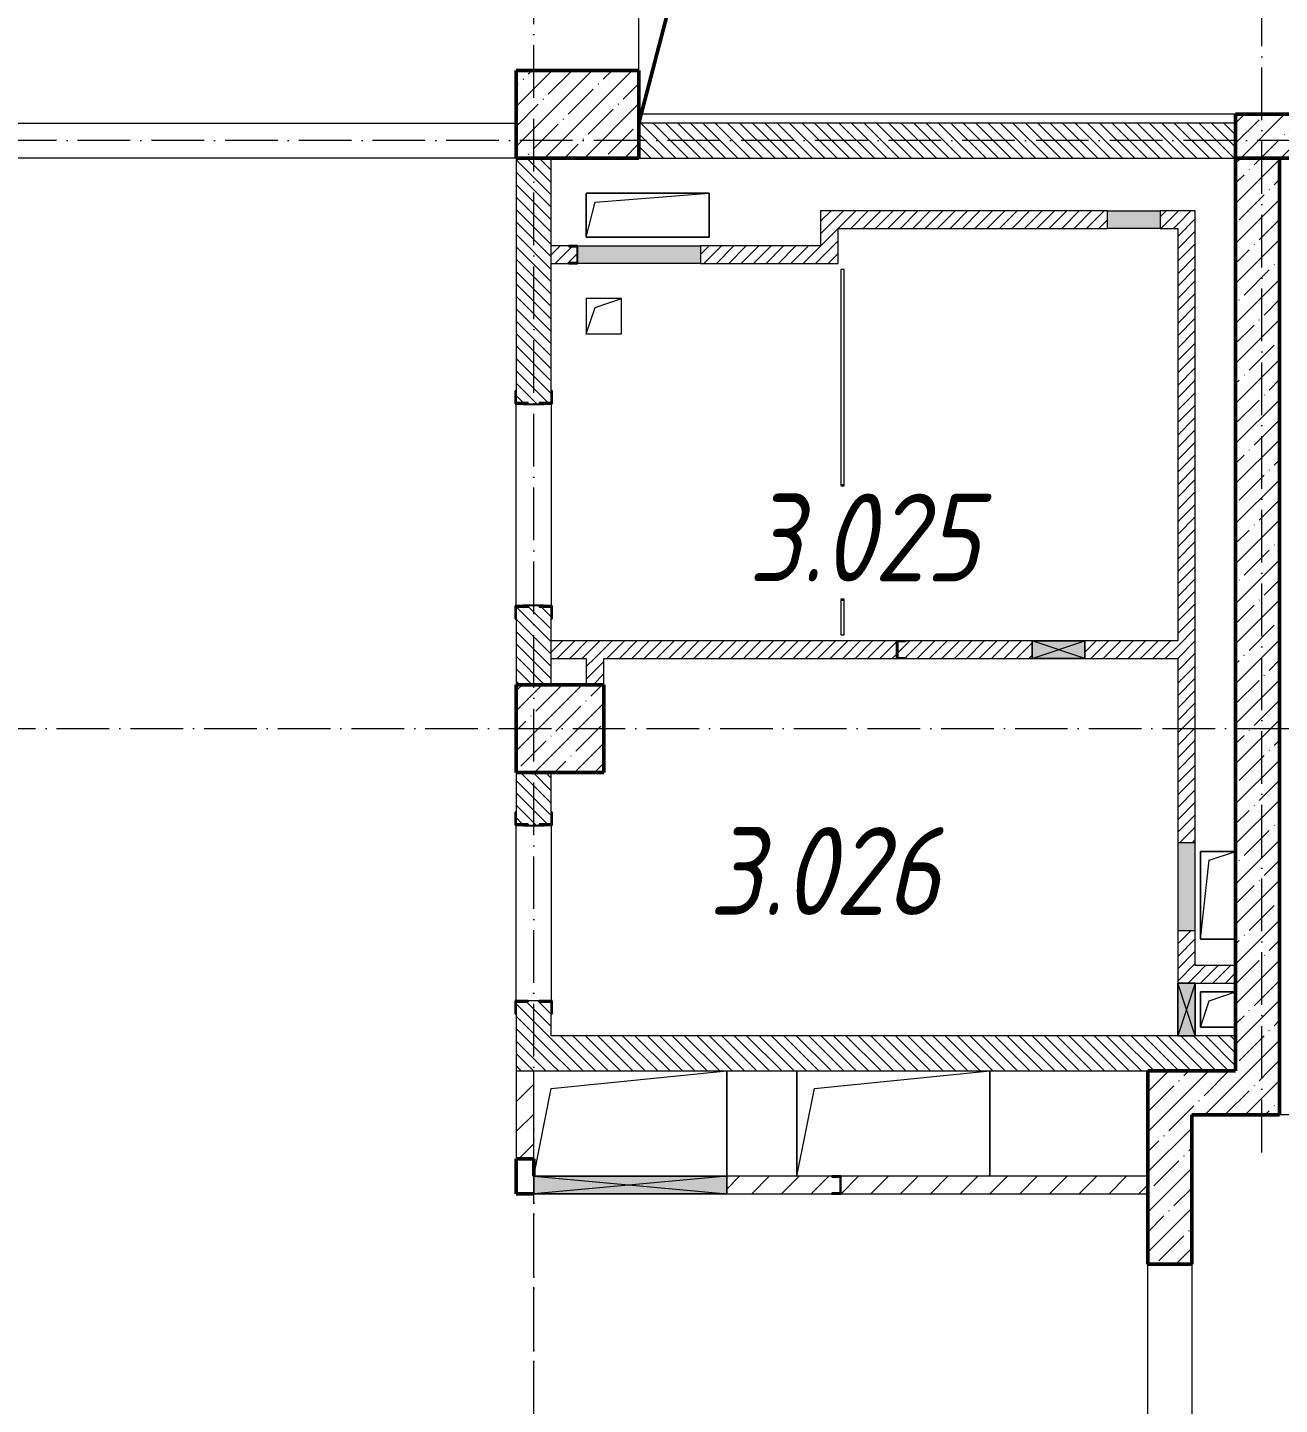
# Model space of a CAD drawing. Header units: millimetres. Extents: x -213536 to 1564669, y -45299 to 942238.
# Drawn here: x 232895 to 240029, y 507097 to 514941 of the extents above; entities that cross this region are included whole.
import ezdxf

# ---------------------------------------------------------------- set-up
doc = ezdxf.new("R2010")
doc.units = ezdxf.units.MM
doc.linetypes.add('50_200_ШТРИХ_1Т_ш5_п1_п1_', pattern=[700, 500, -100, 0, -100])
for name, color, linetype, lineweight in [('A-DETL-____-OTLN-1', 7, 'Continuous', 50), ('A-DETL-GENF-OTLN', 7, 'Continuous', 9), ('A-DOOR-OPNG-MCUT', 7, 'Continuous', 35), ('A-FLOR-____-OTLN', 7, 'Continuous', 9), ('A-GENM-____-MCUT', 7, 'Continuous', 25), ('A-GENM-____-OTLN', 7, 'Continuous', 9), ('A-GENM-____-OTLN-1', 7, 'Continuous', 25), ('A-GLAZ-____-OTLN', 7, 'Continuous', 9), ('A-WALL-____-MCUT', 7, 'Continuous', 13), ('A-WALL-____-MCUT-2', 7, 'Continuous', 50), ('A-WALL-____-OTLN', 7, 'Continuous', 9), ('A-WALL-____-PATT-1', 7, 'Continuous', 9), ('A-WALL-FNSH-MCUT-1', 7, 'Continuous', 9), ('I-WALL-____-OTLN', 7, 'Continuous', 9), ('S-COLS-____-MCUT', 7, 'Continuous', 50), ('S-COLS-____-OTLN', 7, 'Continuous', 9), ('S-GRID-____-OTLN-1', 7, '50_200_ШТРИХ_1Т_ш5_п1_п1_', 9), ('Марки помещений', 7, 'Continuous', 9)]:
    doc.layers.add(name, color=color, linetype=linetype, lineweight=lineweight)
doc.layers.add('A-DOOR-____-OTLN-1', color=7, linetype='Continuous', lineweight=9, true_color=0xffffff)
doc.styles.add('ISOCPEUR_I_2', font='isocpeui.ttf', dxfattribs={"width": 0.85, "height": 2.3})
pattern_1 = [(135, (142429.057, 459015.94), (-35.35534, -35.35534), [])]
pattern_2 = [(45, (142429.06, 459015.94), (-84.85281, 84.85281), [])]
pattern_3 = [(45, (142429.06, 459015.94), (-114.04925, 114.04925), []), (45, (142543.1, 459015.94), (-114.04925, 114.04925), [201.612, -40.322, 3.353, -36.97])]
pattern_4 = [(45, (142429.057, 459015.94), (-35.35534, 35.35534), [])]

# ---------------------------------------------------------------- blocks, each defined once
blk = doc.blocks.new('BSC_Колонна _Прямоугольная - 500х700-V110-АР1_План отверстий 3 этажа в осях 1-64_Ю-ЯЯ')
at = {"layer": 'S-COLS-____-OTLN'}
h = blk.add_hatch(dxfattribs=at)
h.set_pattern_fill('FP_115', color=256, style=0, pattern_type=2)
h.set_pattern_definition([(315, (-55431.04, 93600), (114.04925, 114.04925), []), (315, (-55431.04, 93485.95), (114.04925, 114.04925), [201.613, -40.323, 3.353, -36.97])])
h.paths.add_polyline_path([(-250, 350), (-250, -350), (250, -350), (250, 350)], flags=0)
at = {"layer": 'S-COLS-____-MCUT'}
for p, q in [((250, 350), (-250, 350)), ((-250, 350), (-250, -350)), ((250, -350), (250, 350)), ((-250, -350), (250, -350))]:
    blk.add_line(p, q, dxfattribs=at)
blk = doc.blocks.new('BSC_Колонна _Прямоугольная - 500х500-V146-АР1_План отверстий 3 этажа в осях 1-64_Ю-ЯЯ')
at = {"layer": 'S-COLS-____-OTLN'}
h = blk.add_hatch(dxfattribs=at)
h.set_pattern_fill('FP_151', color=256, style=0, pattern_type=2)
h.set_pattern_definition([(45, (-93500, -51931.04), (-114.04925, 114.04925), []), (45, (-93385.95, -51931.04), (-114.04925, 114.04925), [201.613, -40.323, 3.353, -36.97])])
h.paths.add_polyline_path([(-250, -250), (250, -250), (250, 250), (-250, 250)], flags=0)
at = {"layer": 'S-COLS-____-MCUT'}
for p, q in [((250, 250), (-250, 250)), ((-250, 250), (-250, -250)), ((250, -250), (250, 250)), ((-250, -250), (250, -250))]:
    blk.add_line(p, q, dxfattribs=at)
blk = doc.blocks.new('DOR_ДУ_распашная__1Ст_Прямоугольная_ШЕР - Вн_650х2100h_Кабинки С_у-19996353-АР1_План отверстий 3 этажа в осях 1-64_Ю-ЯЯ')
at = {"layer": 'A-DOOR-OPNG-MCUT'}
for p, q in [((-325, 10), (-325, -10)), ((325, -10), (325, 10))]:
    blk.add_line(p, q, dxfattribs=at)
blk = doc.blocks.new('154_Стойка_СКБ_Уголок - СМ-2180_200-28268025-АР1_План отверстий 3 этажа в осях 1-64_Ю-ЯЯ')
at = {"layer": 'A-GENM-____-MCUT'}
for p, q in [((125, 156), (125, 81)), ((200, 156), (125, 156)), ((125, 81), (131, 81)), ((131, 81), (131, 150)), ((131, 150), (200, 150)), ((200, 150), (200, 156)), ((131, 19), (125, 19)), ((125, 19), (125, -56)), ((131, -50), (131, 19)), ((125, -56), (200, -56)), ((200, -50), (131, -50)), ((200, -56), (200, -50))]:
    blk.add_line(p, q, dxfattribs=at)
blk = doc.blocks.new('Стойка_Влож_Полоса боковая - Полоса-28213942-АР1_План отверстий 3 этажа в осях 1-64_Ю-ЯЯ')
at = {"layer": 'A-GENM-____-OTLN'}
for p, q in [((-5, 60), (0, 60)), ((-5, -60), (-5, 60)), ((0, -60), (-5, -60))]:
    blk.add_line(p, q, dxfattribs=at)
blk = doc.blocks.new('154_Фахверк_СКБ_Швеллер - Тип_100_3960-28336563-АР1_План отверстий 3 этажа в осях 1-64_Ю-ЯЯ')
at = {"layer": 'A-GENM-____-MCUT'}
for p, q in [((125, 50), (175, 50)), ((125, -50), (125, 50)), ((128, 47), (128, -47)), ((175, 47), (128, 47)), ((175, 50), (175, 47)), ((175, -50), (125, -50)), ((128, -47), (175, -47)), ((175, -47), (175, -50))]:
    blk.add_line(p, q, dxfattribs=at)
blk = doc.blocks.new('154_Фахверк_СКБ_Швеллер - Тип_100_3960-28515445-АР1_План отверстий 3 этажа в осях 1-64_Ю-ЯЯ')
at = {"layer": 'A-GENM-____-MCUT'}
for p, q in [((175, 50), (125, 50)), ((125, 50), (125, -50)), ((128, 47), (175, 47)), ((128, -47), (128, 47)), ((175, 47), (175, 50)), ((125, -50), (175, -50)), ((175, -47), (128, -47)), ((175, -50), (175, -47))]:
    blk.add_line(p, q, dxfattribs=at)
blk = doc.blocks.new('AR_Отверстие Ниша - Лючок-32405746-АР1_План отверстий 3 этажа в осях 1-64_Ю-ЯЯ')
at = {"layer": 'A-GLAZ-____-OTLN'}
blk.add_hatch(color=256, dxfattribs=at).paths.add_polyline_path([(-350, 50), (-350, -50), (350, -50), (350, 50)], flags=0)
for p, q in [((-350, 50), (350, 50)), ((-350, -50), (-350, 50)), ((350, -50), (-350, -50))]:
    blk.add_line(p, q, dxfattribs=at)
blk = doc.blocks.new('AR_Отверстие Ниша - Лючок-32405250-АР1_План отверстий 3 этажа в осях 1-64_Ю-ЯЯ')
at = {"layer": 'A-GLAZ-____-OTLN'}
blk.add_hatch(color=256, dxfattribs=at).paths.add_polyline_path([(250, -50), (250, 50), (-250, 50), (-250, -50)], flags=0)
for p, q in [((250, 50), (-250, 50)), ((-250, 50), (-250, -50)), ((250, -50), (250, 50)), ((-250, -50), (250, -50))]:
    blk.add_line(p, q, dxfattribs=at)
blk = doc.blocks.new('AR_Отверстие Ниша - Лючок-32405226-АР1_План отверстий 3 этажа в осях 1-64_Ю-ЯЯ')
at = {"layer": 'A-GLAZ-____-OTLN'}
blk.add_hatch(color=256, dxfattribs=at).paths.add_polyline_path([(150, 50), (-150, 50), (-150, -50), (150, -50)], flags=0)
for p, q in [((-150, 50), (150, 50)), ((-150, -50), (-150, 50)), ((150, 50), (150, -50)), ((150, -50), (-150, -50))]:
    blk.add_line(p, q, dxfattribs=at)
blk = doc.blocks.new('154_Фахверк_СКБ_Швеллер - Тип_100_3960_зеркало-29806508-АР1_План отверстий 3 этажа в осях 1-64_Ю-ЯЯ')
at = {"layer": 'A-GENM-____-MCUT'}
for p, q in [((175, 50), (125, 50)), ((125, 50), (125, -50)), ((128, 47), (175, 47)), ((128, -47), (128, 47)), ((175, 47), (175, 50)), ((125, -50), (175, -50)), ((175, -47), (128, -47)), ((175, -50), (175, -47))]:
    blk.add_line(p, q, dxfattribs=at)
blk = doc.blocks.new('AR_Отверстие прямоугольное _в плите_ - AR_Отверстие прямоугольное _в плите_-30459207-АР1_План отверстий 3 этажа в осях 1-64_Ю-ЯЯ')
at = {"layer": 'A-GENM-____-OTLN'}
for p, q in [((100, 100), (-100, 100)), ((-100, 100), (-100, -100)), ((-50, 50), (100, 100)), ((100, -100), (100, 100)), ((-100, -100), (-50, 50)), ((-100, -100), (100, -100))]:
    blk.add_line(p, q, dxfattribs=at)
blk = doc.blocks.new('AR_Отверстие прямоугольное _в плите_ - AR_Отверстие прямоугольное _в плите_-30229458-АР1_План отверстий 3 этажа в осях 1-64_Ю-ЯЯ')
at = {"layer": 'A-GENM-____-OTLN'}
for p, q in [((100, 250), (-100, 250)), ((-100, 250), (-100, -250)), ((-50, 200), (100, 250)), ((-100, -250), (-50, 200)), ((-100, -250), (100, -250))]:
    blk.add_line(p, q, dxfattribs=at)
blk = doc.blocks.new('AR_Отверстие прямоугольное _в плите_ - AR_Отверстие прямоугольное _в плите_-30459221-АР1_План отверстий 3 этажа в осях 1-64_Ю-ЯЯ')
at = {"layer": 'A-GENM-____-OTLN'}
for p, q in [((350, 125), (-350, 125)), ((-350, 125), (-350, -125)), ((-300, 75), (350, 125)), ((350, -125), (350, 125)), ((-350, -125), (-300, 75)), ((-350, -125), (350, -125))]:
    blk.add_line(p, q, dxfattribs=at)
blk = doc.blocks.new('AR_Отверстие прямоугольное _в плите_ - AR_Отверстие прямоугольное _в плите_-V194-АР1_План отверстий 3 этажа в осях 1-64_Ю-ЯЯ')
at = {"layer": 'A-GENM-____-OTLN'}
for p, q in [((100, 100), (-100, 100)), ((-100, 100), (-100, -100)), ((-50, 50), (100, 100)), ((-100, -100), (-50, 50)), ((-100, -100), (100, -100))]:
    blk.add_line(p, q, dxfattribs=at)
blk = doc.blocks.new('AR_Отверстие прямоугольное _в плите_ - AR_Отверстие прямоугольное _в плите_-30552682-АР1_План отверстий 3 этажа в осях 1-64_Ю-ЯЯ')
at = {"layer": 'A-GENM-____-OTLN'}
for p, q in [((-550, 300), (-550, -300)), ((-450, 200), (550, 300)), ((550, -300), (550, 300)), ((-550, -300), (-450, 200))]:
    blk.add_line(p, q, dxfattribs=at)
blk = doc.blocks.new('AR_Отверстие прямоугольное _в плите_ - AR_Отверстие прямоугольное _в плите_-V204-АР1_План отверстий 3 этажа в осях 1-64_Ю-ЯЯ')
at = {"layer": 'A-GENM-____-OTLN'}
for p, q in [((-450, 200), (550, 300)), ((550, -300), (550, 300)), ((-550, -300), (-450, 200))]:
    blk.add_line(p, q, dxfattribs=at)
blk = doc.blocks.new('AR_Отверстие прямоугольное _в стене_ - AR_Отверстие прямоугольное _в стене__ОВ-36943067-АР1_План отверстий 3 этажа в осях 1-64_Ю-ЯЯ')
at = {"layer": 'A-GLAZ-____-OTLN'}
blk.add_hatch(color=256, dxfattribs=at).paths.add_polyline_path([(550, -50), (550, 50), (-550, 50), (-550, -50)], flags=0)
at = {"layer": 'A-DETL-GENF-OTLN'}
for p, q in [((-550, -50), (-550, 50)), ((-550, 50), (550, 50)), ((550, 50), (-550, -50)), ((-550, 50), (550, -50)), ((550, 50), (-550, 50)), ((-550, 50), (-550, -50)), ((550, 50), (550, -50)), ((550, -50), (550, 50)), ((550, -50), (-550, -50)), ((-550, -50), (550, -50))]:
    blk.add_line(p, q, dxfattribs=at)
blk = doc.blocks.new('AR_Отверстие прямоугольное _в стене__БезПР - AR_Отверстие прямоугольное _в стене__БезПР-36899387-АР1_План отверстий 3 этажа в осях 1-64_Ю-ЯЯ')
at = {"layer": 'A-GLAZ-____-OTLN'}
blk.add_hatch(color=256, dxfattribs=at).paths.add_polyline_path([(150, 50), (-150, 50), (-150, -50), (150, -50)], flags=0)
at = {"layer": 'A-DETL-GENF-OTLN'}
for p, q in [((-150, -50), (-150, 50)), ((-150, 50), (150, 50)), ((150, 50), (-150, -50)), ((-150, 50), (150, -50)), ((150, 50), (-150, 50)), ((-150, 50), (-150, -50)), ((150, 50), (150, -50)), ((150, -50), (150, 50)), ((150, -50), (-150, -50)), ((-150, -50), (150, -50))]:
    blk.add_line(p, q, dxfattribs=at)
at = {"layer": 'A-GLAZ-____-OTLN'}
blk.add_line((150, 50), (-150, 50), dxfattribs=at)
blk = doc.blocks.new('AR_Отверстие прямоугольное _в стене__БезПР - AR_Отверстие прямоугольное _в стене__БезПР-36789536-АР1_План отверстий 3 этажа в осях 1-64_Ю-ЯЯ')
at = {"layer": 'A-GLAZ-____-OTLN'}
blk.add_hatch(color=256, dxfattribs=at).paths.add_polyline_path([(150, 50), (-150, 50), (-150, -50), (150, -50)], flags=0)
at = {"layer": 'A-DETL-GENF-OTLN'}
for p, q in [((-150, -50), (-150, 50)), ((-150, 50), (150, 50)), ((150, 50), (-150, -50)), ((-150, 50), (150, -50)), ((150, 50), (-150, 50)), ((-150, 50), (-150, -50)), ((150, 50), (150, -50)), ((150, -50), (150, 50)), ((150, -50), (-150, -50)), ((-150, -50), (150, -50))]:
    blk.add_line(p, q, dxfattribs=at)
blk = doc.blocks.new('BSC_Колонна _Прямоугольная1 - 200х100 _металл_-V211-АР1_План отверстий 3 этажа в осях 1-64_Ю-ЯЯ')
at = {"layer": 'S-COLS-____-MCUT'}
for p, q in [((0, 50), (-100, 50)), ((-100, 50), (-100, -50)), ((100, -50), (100, 50)), ((-100, -50), (100, -50))]:
    blk.add_line(p, q, dxfattribs=at)

msp = doc.modelspace()

# ---------------------------------------------------------------- hatches: boundary and pattern name
at = {"layer": 'A-WALL-____-PATT-1'}
h = msp.add_hatch(dxfattribs=at)
h.set_pattern_fill('FP_12', color=256, style=0, pattern_type=2)
h.set_pattern_definition(pattern_3)
h.paths.add_polyline_path([(243179.1, 514197), (243179.1, 514447), (239779.1, 514447), (239779.1, 514197), (241393, 514197)], flags=0)
h = msp.add_hatch(dxfattribs=at)
h.set_pattern_fill('FP_9', color=256, style=0, pattern_type=2)
h.set_pattern_definition(pattern_1)
h.paths.add_polyline_path([(239779.1, 514197), (239779.1, 514397), (236379.1, 514397), (236379.1, 514197), (237858.1, 514197)], flags=0)
h = msp.add_hatch(dxfattribs=at)
h.set_pattern_fill('FP_9', color=256, style=0, pattern_type=2)
h.set_pattern_definition(pattern_1)
h.paths.add_polyline_path([(235748.1, 511197), (235879.1, 511197), (235879.1, 511641), (235810.1, 511641), (235810.1, 511647), (235748.1, 511647), (235748.1, 511641), (235679.1, 511641), (235679.1, 511197)], flags=0)
h.paths.add_polyline_path([(235748.1, 512797), (235810.1, 512797), (235810.1, 512803), (235879.1, 512803), (235879.1, 514197), (235679.1, 514197), (235679.1, 512803), (235748.1, 512803)], flags=0)
h = msp.add_hatch(dxfattribs=at)
h.set_pattern_fill('FP_12', color=256, style=0, pattern_type=2)
h.set_pattern_definition(pattern_3)
h.paths.add_polyline_path([(239779.1, 508997), (240029.1, 508997), (240029.1, 514197), (239779.1, 514197), (239779.1, 509781.5)], flags=0)
h = msp.add_hatch(dxfattribs=at)
h.set_pattern_fill('FP_8', color=256, style=0, pattern_type=2)
h.set_pattern_definition(pattern_4)
h.paths.add_polyline_path([(239349.1, 513797), (239449.1, 513797), (239449.1, 513897), (239349.1, 513897), (239349.1, 513891.8)], flags=0)
h.paths.add_polyline_path([(237514.1, 513797), (239049.1, 513797), (239049.1, 513897), (237414.1, 513897), (237414.1, 513797)], flags=0)
h = msp.add_hatch(dxfattribs=at)
h.set_pattern_fill('FP_8', color=256, style=0, pattern_type=2)
h.set_pattern_definition(pattern_4)
h.paths.add_polyline_path([(239549.1, 509497), (239549.1, 509797), (239449.1, 509797), (239449.1, 509497), (239524.1, 509497)], flags=0)
h.paths.add_polyline_path([(239511.2, 510297), (239549.1, 510297), (239549.1, 513897), (239449.1, 513897), (239449.1, 510297), (239509.1, 510297)], flags=0)
h = msp.add_hatch(dxfattribs=at)
h.set_pattern_fill('FP_8', color=256, style=0, pattern_type=2)
h.set_pattern_definition(pattern_4)
h.paths.add_polyline_path([(237514.1, 513597), (237514.1, 513797), (237414.1, 513797), (237414.1, 513597)], flags=0)
h = msp.add_hatch(dxfattribs=at)
h.set_pattern_fill('FP_8', color=256, style=0, pattern_type=2)
h.set_pattern_definition(pattern_4)
h.paths.add_polyline_path([(235979.1, 513597), (235979.1, 513600), (236026.1, 513600), (236026.1, 513694), (235979.1, 513694), (235979.1, 513697), (235879.1, 513697), (235879.1, 513597)], flags=0)
h.paths.add_polyline_path([(237414.1, 513597), (237414.1, 513697), (236729.1, 513697), (236729.1, 513597)], flags=0)
h = msp.add_hatch(dxfattribs=at)
h.set_pattern_fill('FP_8', color=256, style=0, pattern_type=2)
h.set_pattern_definition(pattern_4)
h.paths.add_polyline_path([(238919.1, 511347), (239449.1, 511347), (239449.1, 511447), (238919.1, 511447), (238919.1, 511430.8)], flags=0)
h.paths.add_polyline_path([(238619.1, 511347), (238619.1, 511447), (237899.1, 511447), (237899.1, 511444), (237852.1, 511444), (237852.1, 511350), (237899.1, 511350), (237899.1, 511347)], flags=0)
h.paths.add_polyline_path([(236179.1, 511347), (237849.1, 511347), (237849.1, 511447), (235879.1, 511447), (235879.1, 511347), (236090.6, 511347)], flags=0)
h = msp.add_hatch(dxfattribs=at)
h.set_pattern_fill('FP_8', color=256, style=0, pattern_type=2)
h.set_pattern_definition(pattern_4)
h.paths.add_polyline_path([(236079.1, 511197), (236179.1, 511197), (236179.1, 511347), (236079.1, 511347)], flags=0)
h = msp.add_hatch(dxfattribs=at)
h.set_pattern_fill('FP_9', color=256, style=0, pattern_type=2)
h.set_pattern_definition(pattern_1)
h.paths.add_polyline_path([(235879.1, 508997), (235879.1, 509391), (235810.1, 509391), (235810.1, 509397), (235748.1, 509397), (235748.1, 509391), (235679.1, 509391), (235679.1, 508997)], flags=0)
h.paths.add_polyline_path([(235748.1, 510397), (235810.1, 510397), (235810.1, 510403), (235879.1, 510403), (235879.1, 510697), (235679.1, 510697), (235679.1, 510403), (235748.1, 510403)], flags=0)
h = msp.add_hatch(dxfattribs=at)
h.set_pattern_fill('FP_8', color=256, style=0, pattern_type=2)
h.set_pattern_definition(pattern_4)
h.paths.add_polyline_path([(239779.1, 509497), (239779.1, 509597), (239549.1, 509597), (239549.1, 509497), (239625.6, 509497)], flags=0)
h = msp.add_hatch(dxfattribs=at)
h.set_pattern_fill('FP_9', color=256, style=0, pattern_type=2)
h.set_pattern_definition(pattern_1)
h.paths.add_polyline_path([(239779.1, 508997), (239779.1, 509197), (235879.1, 509197), (235879.1, 508997), (239625.6, 508997)], flags=0)
h = msp.add_hatch(dxfattribs=at)
h.set_pattern_fill('FP_7', color=256, style=0, pattern_type=2)
h.set_pattern_definition(pattern_2)
h.paths.add_polyline_path([(235679.1, 508497), (235779.1, 508497), (235779.1, 508997), (235679.1, 508997)], flags=0)
h = msp.add_hatch(dxfattribs=at)
h.set_pattern_fill('FP_12', color=256, style=0, pattern_type=2)
h.set_pattern_definition(pattern_3)
h.paths.add_polyline_path([(239529.1, 508747), (240029.1, 508747), (240029.1, 508997), (239279.1, 508997), (239279.1, 508747)], flags=0)
h = msp.add_hatch(dxfattribs=at)
h.set_pattern_fill('FP_12', color=256, style=0, pattern_type=2)
h.set_pattern_definition(pattern_3)
h.paths.add_polyline_path([(239279.1, 506097), (239529.1, 506097), (239529.1, 506297), (239279.1, 506297)], flags=0)
h.paths.add_polyline_path([(239529.1, 507897), (239529.1, 508747), (239279.1, 508747), (239279.1, 507897)], flags=0)
h = msp.add_hatch(dxfattribs=at)
h.set_pattern_fill('FP_7', color=256, style=0, pattern_type=2)
h.set_pattern_definition(pattern_2)
h.paths.add_polyline_path([(239279.1, 508297), (239279.1, 508397), (237529.1, 508397), (237529.1, 508297), (237858.1, 508297)], flags=0)
h.paths.add_polyline_path([(237479.1, 508297), (237479.1, 508300), (237526.1, 508300), (237526.1, 508394), (237479.1, 508394), (237479.1, 508397), (236879.1, 508397), (236879.1, 508297)], flags=0)

# ---------------------------------------------------------------- linework, layer by layer
at = {"layer": 'A-DETL-____-OTLN-1'}
msp.add_line((236379.1, 514397), (243179.1, 540547), dxfattribs=at)
at = {"layer": 'A-FLOR-____-OTLN'}
for p, q in [((236379.1, 514697), (236379.1, 520147)), ((239779.1, 514447), (236379.1, 514447)), ((236079.1, 513997), (236779.1, 513997)), ((236079.1, 513747), (236079.1, 513997)), ((236779.1, 513997), (236779.1, 513747)), ((236779.1, 513747), (236079.1, 513747)), ((239579.1, 510247), (239779.1, 510247)), ((239579.1, 509747), (239579.1, 510247)), ((239779.1, 509747), (239579.1, 509747)), ((239579.1, 509447), (239779.1, 509447)), ((239579.1, 509247), (239579.1, 509447)), ((239779.1, 509247), (239579.1, 509247)), ((236879.1, 508997), (236879.1, 508397)), ((237279.1, 508397), (237279.1, 508997)), ((238379.1, 508997), (238379.1, 508397)), ((240709.1, 508747), (240029.1, 508747))]:
    msp.add_line(p, q, dxfattribs=at)
at = {"layer": 'A-WALL-____-MCUT'}
for p, q in [((239779.1, 514397), (236379.1, 514397)), ((235679.1, 514197), (235679.1, 512872)), ((235879.1, 512872), (235879.1, 514197)), ((236379.1, 514197), (239779.1, 514197)), ((235748.1, 512797), (235810.1, 512797)), ((235810.1, 511647), (235748.1, 511647)), ((235679.1, 511572), (235679.1, 511197)), ((235879.1, 511197), (235879.1, 511572)), ((235679.1, 510697), (235679.1, 510472)), ((235879.1, 510472), (235879.1, 510697)), ((235748.1, 510397), (235810.1, 510397)), ((235679.1, 509322), (235679.1, 508997)), ((235810.1, 509397), (235748.1, 509397)), ((235879.1, 509197), (235879.1, 509322)), ((239449.1, 509197), (235879.1, 509197)), ((239779.1, 509197), (239549.1, 509197)), ((235679.1, 508997), (239279.1, 508997))]:
    msp.add_line(p, q, dxfattribs=at)
at = {"layer": 'A-WALL-____-MCUT-2'}
for p, q in [((239779.1, 514447), (239779.1, 508997)), ((243179.1, 514447), (239779.1, 514447)), ((239779.1, 514197), (243179.1, 514197)), ((240029.1, 508747), (240029.1, 514197)), ((239279.1, 508997), (239279.1, 507897)), ((239779.1, 508997), (239279.1, 508997)), ((239529.1, 507897), (239529.1, 508747)), ((239529.1, 508747), (240029.1, 508747)), ((239279.1, 507897), (239529.1, 507897))]:
    msp.add_line(p, q, dxfattribs=at)
at = {"layer": 'A-WALL-____-OTLN'}
for p, q in [((239279.1, 506297), (239279.1, 507897)), ((239529.1, 507897), (239529.1, 506297))]:
    msp.add_line(p, q, dxfattribs=at)
at = {"layer": 'A-WALL-FNSH-MCUT-1'}
for p, q in [((239049.1, 513897), (237414.1, 513897)), ((237414.1, 513897), (237414.1, 513697)), ((239549.1, 513897), (239349.1, 513897)), ((239549.1, 510297), (239549.1, 513897)), ((237514.1, 513797), (239049.1, 513797)), ((237514.1, 513597), (237514.1, 513797)), ((239349.1, 513797), (239449.1, 513797)), ((239449.1, 513797), (239449.1, 511447)), ((235979.1, 513697), (235879.1, 513697)), ((237414.1, 513697), (236729.1, 513697)), ((235879.1, 513597), (235979.1, 513597)), ((236729.1, 513597), (237514.1, 513597)), ((237529.1, 513562), (237529.1, 512332)), ((237549.1, 513562), (237529.1, 513562)), ((237549.1, 512332), (237549.1, 513562)), ((237529.1, 511682), (237529.1, 511482)), ((237549.1, 511482), (237549.1, 511682)), ((237849.1, 511447), (235879.1, 511447)), ((237529.1, 511482), (237549.1, 511482)), ((238619.1, 511447), (237899.1, 511447)), ((239449.1, 511447), (238919.1, 511447)), ((235879.1, 511347), (236079.1, 511347)), ((236079.1, 511347), (236079.1, 511197)), ((236179.1, 511347), (237849.1, 511347)), ((236179.1, 511197), (236179.1, 511347)), ((237899.1, 511347), (238619.1, 511347)), ((238919.1, 511347), (239449.1, 511347)), ((239449.1, 511347), (239449.1, 510297)), ((239449.1, 509797), (239449.1, 509497)), ((239549.1, 509597), (239549.1, 509797)), ((239779.1, 509597), (239549.1, 509597)), ((239549.1, 509497), (239779.1, 509497)), ((235679.1, 508997), (235679.1, 508497)), ((235779.1, 508497), (235779.1, 508997)), ((237479.1, 508397), (236879.1, 508397)), ((239279.1, 508397), (237529.1, 508397)), ((236879.1, 508297), (237479.1, 508297)), ((237529.1, 508297), (239279.1, 508297))]:
    msp.add_line(p, q, dxfattribs=at)
at = {"layer": 'I-WALL-____-OTLN'}
for p, q in [((231679.1, 514397), (235679.1, 514397)), ((235679.1, 514197), (231679.1, 514197)), ((235679.1, 511647), (235679.1, 512797)), ((235879.1, 512797), (235879.1, 511647)), ((235679.1, 509397), (235679.1, 510397)), ((235879.1, 510397), (235879.1, 509397))]:
    msp.add_line(p, q, dxfattribs=at)
at = {"layer": 'S-GRID-____-OTLN-1', "color": 251, "ltscale": 0.6, "true_color": 0x636466}
for p, q in [((235779.1, 498997), (235779.1, 549908.8)), ((239929.1, 508532.6), (239929.1, 549908.8)), ((246503.5, 514297), (137760.3, 514297)), ((211635.6, 510947), (246503.5, 510947)), ((235779.1, 454533.3), (235779.1, 508896.9))]:
    msp.add_line(p, q, dxfattribs=at)

# ---------------------------------------------------------------- block references
at = {"layer": 'A-DOOR-____-OTLN-1', "rotation": 90}
msp.add_blockref('DOR_ДУ_распашная__1Ст_Прямоугольная_ШЕР - Вн_650х2100h_Кабинки С_у-19996353-АР1_План отверстий 3 этажа в осях 1-64_Ю-ЯЯ', (237539.1, 512007), dxfattribs=at)
at = {"layer": 'A-GENM-____-OTLN'}
for name, p in [('AR_Отверстие прямоугольное _в плите_ - AR_Отверстие прямоугольное _в плите_-30459221-АР1_План отверстий 3 этажа в осях 1-64_Ю-ЯЯ', (236429.1, 513872)), ('AR_Отверстие прямоугольное _в плите_ - AR_Отверстие прямоугольное _в плите_-30459207-АР1_План отверстий 3 этажа в осях 1-64_Ю-ЯЯ', (236179.1, 513297)), ('AR_Отверстие прямоугольное _в плите_ - AR_Отверстие прямоугольное _в плите_-30229458-АР1_План отверстий 3 этажа в осях 1-64_Ю-ЯЯ', (239679.1, 509997)), ('AR_Отверстие прямоугольное _в плите_ - AR_Отверстие прямоугольное _в плите_-V194-АР1_План отверстий 3 этажа в осях 1-64_Ю-ЯЯ', (239679.1, 509347)), ('AR_Отверстие прямоугольное _в плите_ - AR_Отверстие прямоугольное _в плите_-V204-АР1_План отверстий 3 этажа в осях 1-64_Ю-ЯЯ', (236329.1, 508697)), ('AR_Отверстие прямоугольное _в плите_ - AR_Отверстие прямоугольное _в плите_-30552682-АР1_План отверстий 3 этажа в осях 1-64_Ю-ЯЯ', (237829.1, 508697))]:
    msp.add_blockref(name, p, dxfattribs=at)
for p, rotation in [((235779.1, 512797), 89.99999999999991), ((235779.1, 511647), 269.9999999999999), ((235779.1, 510397), 89.99999999999991)]:
    msp.add_blockref('Стойка_Влож_Полоса боковая - Полоса-28213942-АР1_План отверстий 3 этажа в осях 1-64_Ю-ЯЯ', p, dxfattribs=dict(at, rotation=rotation))
at = {"layer": 'A-GENM-____-OTLN-1'}
for name, p, rotation in [('154_Фахверк_СКБ_Швеллер - Тип_100_3960_зеркало-29806508-АР1_План отверстий 3 этажа в осях 1-64_Ю-ЯЯ', (236154.1, 513647), 180), ('154_Стойка_СКБ_Уголок - СМ-2180_200-28268025-АР1_План отверстий 3 этажа в осях 1-64_Ю-ЯЯ', (235829.1, 512672), 89.9999999999999), ('154_Стойка_СКБ_Уголок - СМ-2180_200-28268025-АР1_План отверстий 3 этажа в осях 1-64_Ю-ЯЯ', (235729.1, 511772), 269.9999999999999), ('154_Стойка_СКБ_Уголок - СМ-2180_200-28268025-АР1_План отверстий 3 этажа в осях 1-64_Ю-ЯЯ', (235829.1, 510272), 89.9999999999999), ('154_Стойка_СКБ_Уголок - СМ-2180_200-28268025-АР1_План отверстий 3 этажа в осях 1-64_Ю-ЯЯ', (235729.1, 509522), 269.9999999999999), ('154_Фахверк_СКБ_Швеллер - Тип_100_3960-28515445-АР1_План отверстий 3 этажа в осях 1-64_Ю-ЯЯ', (237654.1, 508347), 180)]:
    msp.add_blockref(name, p, dxfattribs=dict(at, rotation=rotation))
msp.add_blockref('154_Фахверк_СКБ_Швеллер - Тип_100_3960-28336563-АР1_План отверстий 3 этажа в осях 1-64_Ю-ЯЯ', (237724.1, 511397), dxfattribs=at)
at = {"layer": 'A-GLAZ-____-OTLN'}
for name, p, rotation in [('AR_Отверстие Ниша - Лючок-32405226-АР1_План отверстий 3 этажа в осях 1-64_Ю-ЯЯ', (239199.1, 513847), 180), ('AR_Отверстие Ниша - Лючок-32405746-АР1_План отверстий 3 этажа в осях 1-64_Ю-ЯЯ', (236379.1, 513647), 180), ('AR_Отверстие прямоугольное _в стене__БезПР - AR_Отверстие прямоугольное _в стене__БезПР-36899387-АР1_План отверстий 3 этажа в осях 1-64_Ю-ЯЯ', (238769.1, 511397), 180), ('AR_Отверстие Ниша - Лючок-32405250-АР1_План отверстий 3 этажа в осях 1-64_Ю-ЯЯ', (239499.1, 510047), 270), ('AR_Отверстие прямоугольное _в стене__БезПР - AR_Отверстие прямоугольное _в стене__БезПР-36789536-АР1_План отверстий 3 этажа в осях 1-64_Ю-ЯЯ', (239499.1, 509347), 270)]:
    msp.add_blockref(name, p, dxfattribs=dict(at, rotation=rotation))
msp.add_blockref('AR_Отверстие прямоугольное _в стене_ - AR_Отверстие прямоугольное _в стене__ОВ-36943067-АР1_План отверстий 3 этажа в осях 1-64_Ю-ЯЯ', (236329.1, 508347), dxfattribs=at)
at = {"layer": 'S-COLS-____-OTLN'}
for name, p, rotation in [('BSC_Колонна _Прямоугольная - 500х700-V110-АР1_План отверстий 3 этажа в осях 1-64_Ю-ЯЯ', (236029.1, 514447), 89.9999999999999), ('BSC_Колонна _Прямоугольная1 - 200х100 _металл_-V211-АР1_План отверстий 3 этажа в осях 1-64_Ю-ЯЯ', (235729.1, 508397), 270.0000000000001)]:
    msp.add_blockref(name, p, dxfattribs=dict(at, rotation=rotation))
msp.add_blockref('BSC_Колонна _Прямоугольная - 500х500-V146-АР1_План отверстий 3 этажа в осях 1-64_Ю-ЯЯ', (235929.1, 510947), dxfattribs=at)

# ---------------------------------------------------------------- texts
at = {"layer": 'Марки помещений', "char_height": 500, "width": 785.654, "attachment_point": 1, "style": 'ISOCPEUR_I_2'}
for s, insert in [('3.025', (237002.2, 512285.7)), ('3.026', (236777.8, 510386))]:
    msp.add_mtext(s, dxfattribs=dict(at, insert=insert))

doc.saveas('drawing.dxf')
